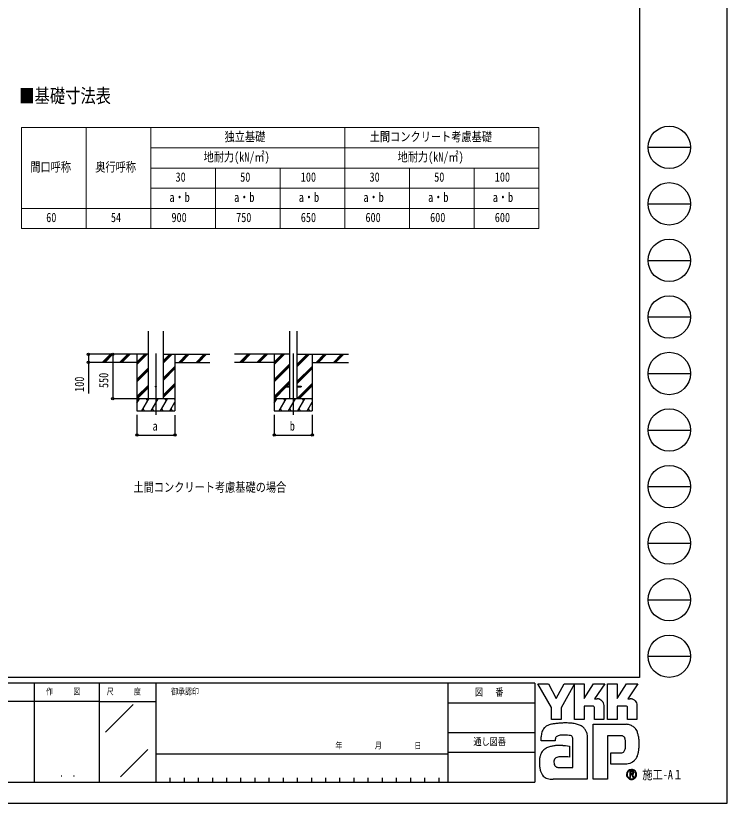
# Model space of a CAD drawing. Units: millimetres, scale not verified. Extents: x -14718 to 14718, y -10395 to 10395.
# Drawn here: x 5916 to 14718, y -10395 to -647 of the extents above; entities that cross this region are included whole.
import ezdxf
from ezdxf.enums import TextEntityAlignment as Align

# ---------------------------------------------------------------- set-up
doc = ezdxf.new("R2010")
doc.units = ezdxf.units.MM
doc.header["$LTSCALE"] = 50
doc.layers.add('0-1_TABLE1', color=7, linetype='Continuous', lineweight=18)
for name, color, linetype in [('0-2_USER1', 3, 'Continuous'), ('0-3_YKK_12', 2, 'Continuous'), ('0-4_YKK_13', 4, 'Continuous'), ('0-5_YKK_A1', 4, 'Continuous'), ('0-6_YKK_D', 6, 'Continuous'), ('0-7_YKK_ZWAK', 7, 'Continuous')]:
    doc.layers.add(name, color=color, linetype=linetype)
doc.styles.add('ＭＳ ゴシック', font='')
doc.styles.get('ＭＳ ゴシック').set_extended_font_data('MS Gothic')

msp = doc.modelspace()

# ---------------------------------------------------------------- linework, layer by layer
at = {"layer": '0-1_TABLE1'}
for p, q in [((5984.67, -2031.95), (12384.67, -2031.95)), ((5984.67, -2031.95), (5984.67, -3281.95)), ((6784.67, -2031.95), (6784.67, -3281.95)), ((7584.67, -2281.95), (12384.67, -2281.95)), ((7584.67, -2531.95), (12384.67, -2531.95)), ((8384.67, -2531.95), (8384.67, -3281.95)), ((9184.67, -2531.95), (9184.67, -3281.95)), ((10784.67, -2531.95), (10784.67, -3281.95)), ((11584.67, -2531.95), (11584.67, -3281.95)), ((7584.67, -2781.95), (12384.67, -2781.95))]:
    msp.add_line(p, q, dxfattribs=at)
for points in [[(7584.67, -2031.95), (7584.67, -2281.95), (7584.67, -3031.95), (7584.67, -3281.95)], [(9984.67, -2031.95), (9984.67, -2281.95), (9984.67, -2531.95), (9984.67, -2781.95), (9984.67, -3281.95)], [(12384.67, -2031.95), (12384.67, -2531.95), (12384.67, -2781.95), (12384.67, -3281.95)], [(5984.67, -3031.95), (7584.67, -3031.95), (8384.67, -3031.95), (9184.67, -3031.95), (9984.67, -3031.95), (12384.67, -3031.95)], [(5984.67, -3281.95), (6784.67, -3281.95), (12384.67, -3281.95)]]:
    msp.add_lwpolyline(points, dxfattribs=at)
at = {"layer": '0-3_YKK_12'}
for p, q in [((7649.84, -4828.29), (7649.84, -5587.5)), ((9348.3, -4828.29), (9348.3, -5587.5))]:
    msp.add_line(p, q, dxfattribs=at)
at = {"layer": '0-4_YKK_13'}
for p, q in [((9248.3, -5233), (9248.3, -5242)), ((9248.3, -5233), (9303.1, -5233)), ((9248.3, -5242), (9303.1, -5242)), ((9393.5, -5233), (9448.3, -5233)), ((9393.5, -5242), (9448.3, -5242)), ((9448.3, -5233), (9448.3, -5242))]:
    msp.add_line(p, q, dxfattribs=at)
msp.add_circle((7649.84, -5237.5), 5, dxfattribs=at)
at = {"layer": '0-5_YKK_A1'}
for p, q in [((7556.09, -5387.5), (7556.09, -4552.15)), ((7743.59, -5387.5), (7743.59, -4552.15)), ((9303.1, -4552.15), (9303.1, -5387.5)), ((9393.5, -4552.15), (9393.5, -5387.5)), ((7556.09, -4837.5), (6923.89, -4837.5)), ((6990.57, -4936.1), (7089.17, -4837.5)), ((7003.31, -4937.5), (7103.31, -4837.5)), ((7017.45, -4937.5), (7117.45, -4837.5)), ((7202.7, -4936.1), (7301.3, -4837.5)), ((7215.44, -4937.5), (7315.44, -4837.5)), ((7229.59, -4937.5), (7329.59, -4837.5)), ((7414.84, -4837.5), (7414.84, -5537.5)), ((7414.84, -4964.38), (7541.72, -4837.5)), ((7414.84, -4950.24), (7527.58, -4837.5)), ((7414.84, -4936.1), (7513.43, -4837.5)), ((7743.59, -4944), (7850.09, -4837.5)), ((7743.59, -4929.86), (7835.94, -4837.5)), ((7743.59, -4915.71), (7821.8, -4837.5)), ((7743.59, -4837.5), (8315.46, -4837.5)), ((7884.84, -4837.5), (7884.84, -5537.5)), ((7933.93, -4937.5), (8033.93, -4837.5)), ((7948.08, -4937.5), (8048.08, -4837.5)), ((7962.22, -4937.5), (8062.22, -4837.5)), ((8146.07, -4937.5), (8246.07, -4837.5)), ((8160.21, -4937.5), (8260.21, -4837.5)), ((8174.35, -4937.5), (8274.35, -4837.5)), ((9303.1, -4837.5), (8622.34, -4837.5)), ((8689.03, -4936.1), (8787.63, -4837.5)), ((8701.77, -4937.5), (8801.77, -4837.5)), ((8715.91, -4937.5), (8815.91, -4837.5)), ((8901.16, -4936.1), (8999.76, -4837.5)), ((8913.9, -4937.5), (9013.9, -4837.5)), ((8928.04, -4937.5), (9028.05, -4837.5)), ((9113.3, -4837.5), (9113.3, -5537.5)), ((9113.3, -4964.38), (9240.18, -4837.5)), ((9113.3, -4950.24), (9226.04, -4837.5)), ((9113.3, -4936.1), (9211.89, -4837.5)), ((9393.5, -4992.55), (9548.55, -4837.5)), ((9393.5, -4978.41), (9534.4, -4837.5)), ((9393.5, -4964.26), (9520.26, -4837.5)), ((9393.5, -4837.5), (10031.5, -4837.5)), ((9583.3, -4837.5), (9583.3, -5537.5)), ((9632.39, -4937.5), (9732.39, -4837.5)), ((9646.53, -4937.5), (9746.54, -4837.5)), ((9660.68, -4937.5), (9760.68, -4837.5)), ((9844.52, -4937.5), (9944.53, -4837.5)), ((9858.67, -4937.5), (9958.67, -4837.5)), ((9872.81, -4937.5), (9972.81, -4837.5)), ((7414.84, -4937.5), (6923.89, -4937.5)), ((7884.84, -4937.5), (8315.46, -4937.5)), ((9113.3, -4937.5), (8622.34, -4937.5)), ((9113.3, -5148.23), (9303.1, -4958.43)), ((9583.3, -4937.5), (10031.5, -4937.5)), ((7414.84, -5148.23), (7556.09, -5006.98)), ((7414.84, -5162.37), (7556.09, -5021.12)), ((7414.84, -5176.51), (7556.09, -5035.26)), ((7743.59, -5127.84), (7884.84, -4986.6)), ((7743.59, -5141.99), (7884.84, -5000.74)), ((7743.59, -5156.13), (7884.84, -5014.88)), ((9113.3, -5162.37), (9303.1, -4972.57)), ((9113.3, -5176.51), (9303.1, -4986.71)), ((9393.5, -5176.39), (9583.3, -4986.6)), ((9393.5, -5190.54), (9583.3, -5000.74)), ((9393.5, -5204.68), (9583.3, -5014.88)), ((7414.84, -5360.36), (7556.09, -5219.11)), ((7414.84, -5374.5), (7556.09, -5233.25)), ((7415.98, -5387.5), (7556.09, -5247.39)), ((7743.59, -5339.97), (7884.84, -5198.73)), ((7743.59, -5354.12), (7884.84, -5212.87)), ((7743.59, -5368.26), (7884.84, -5227.01)), ((9113.3, -5360.36), (9303.1, -5170.56)), ((9113.3, -5374.5), (9248.3, -5239.5)), ((9114.44, -5387.5), (9259.94, -5242)), ((9254.8, -5233), (9303.1, -5184.7)), ((9268.94, -5233), (9303.1, -5198.84)), ((9394.52, -5387.5), (9583.3, -5198.73)), ((9408.66, -5387.5), (9583.3, -5212.87)), ((9422.81, -5387.5), (9583.3, -5227.01)), ((7884.84, -5387.5), (7414.84, -5387.5)), ((7414.84, -5443.67), (7447.27, -5387.5)), ((7432.26, -5413.48), (7417.26, -5387.5)), ((7476.13, -5537.5), (7562.74, -5387.5)), ((7547.74, -5413.48), (7532.73, -5387.5)), ((7591.6, -5537.5), (7678.21, -5387.5)), ((7663.2, -5413.48), (7648.2, -5387.5)), ((7707.07, -5537.5), (7793.68, -5387.5)), ((7778.67, -5413.48), (7763.67, -5387.5)), ((7822.54, -5537.5), (7884.84, -5429.6)), ((7884.84, -5397.36), (7879.14, -5387.5)), ((9583.3, -5387.5), (9113.3, -5387.5)), ((9113.3, -5443.67), (9145.72, -5387.5)), ((9130.72, -5413.48), (9115.72, -5387.5)), ((9174.59, -5537.5), (9261.19, -5387.5)), ((9246.19, -5413.48), (9231.19, -5387.5)), ((9290.06, -5537.5), (9376.67, -5387.5)), ((9361.66, -5413.48), (9346.66, -5387.5)), ((9405.53, -5537.5), (9492.13, -5387.5)), ((9477.13, -5413.48), (9462.13, -5387.5)), ((9521, -5537.5), (9583.3, -5429.6)), ((9583.3, -5397.36), (9577.6, -5387.5)), ((7414.84, -5537.5), (7884.84, -5537.5)), ((7491.13, -5511.52), (7506.13, -5537.5)), ((7606.6, -5511.52), (7621.6, -5537.5)), ((7722.07, -5511.52), (7737.07, -5537.5)), ((7837.54, -5511.52), (7852.54, -5537.5)), ((9113.3, -5537.5), (9583.3, -5537.5)), ((9189.59, -5511.52), (9204.59, -5537.5)), ((9305.06, -5511.52), (9320.06, -5537.5)), ((9420.53, -5511.52), (9435.53, -5537.5)), ((9536, -5511.52), (9551, -5537.5))]:
    msp.add_line(p, q, dxfattribs=at)
at = {"layer": '0-6_YKK_D'}
for p, q in [((6989.5, -4837.5), (6813.84, -4837.5)), ((7148.78, -4837.5), (7113.84, -4837.5)), ((7114.84, -4837.5), (7114.84, -5387.5)), ((6989.5, -4937.5), (6813.84, -4937.5)), ((7413.84, -5387.5), (7113.84, -5387.5)), ((7414.84, -5587.5), (7414.84, -5838.5)), ((7884.84, -5591.57), (7884.84, -5838.5)), ((9113.3, -5587.5), (9113.3, -5838.5)), ((9583.3, -5587.5), (9583.3, -5838.5)), ((7414.84, -5837.5), (7884.84, -5837.5)), ((9113.3, -5837.5), (9583.3, -5837.5))]:
    msp.add_line(p, q, dxfattribs=at)
msp.add_lwpolyline([(6814.84, -4837.5), (6814.84, -4937.5), (6814.84, -5322.6)], dxfattribs=at)
for centre in [(6814.84, -4837.5), (7114.84, -4837.5), (6814.84, -4937.5), (7114.84, -5387.5), (7414.84, -5837.5), (7884.84, -5837.5), (9113.3, -5837.5), (9583.3, -5837.5)]:
    msp.add_circle(centre, 14.88, dxfattribs=at)
at = {"layer": '0-7_YKK_ZWAK'}
for p, q in [((13632.57, 9712.5), (13632.57, -8837.5)), ((13737.57, -2275), (14262.57, -2275)), ((13737.57, -2975), (14262.57, -2975)), ((13737.57, -3675), (14262.57, -3675)), ((13737.57, -4375), (14262.57, -4375)), ((13737.57, -5075), (14262.57, -5075)), ((13737.57, -5775), (14262.57, -5775)), ((13737.57, -6475), (14262.57, -6475)), ((13737.57, -7175), (14262.57, -7175)), ((13737.57, -7875), (14262.57, -7875)), ((13737.57, -8575), (14262.57, -8575)), ((13632.57, -8837.5), (-13667.43, -8837.5)), ((6142.57, -8907.5), (6142.57, -10132.5)), ((6947.57, -8907.5), (6947.57, -10132.5)), ((7647.57, -8907.5), (6947.57, -8907.5)), ((11261.32, -8907.5), (7647.57, -8907.5)), ((7647.57, -8907.5), (7647.57, -10132.5)), ((11261.32, -8907.5), (11261.32, -10132.5)), ((12337.57, -8907.5), (11261.32, -8907.5)), ((12337.57, -8907.5), (12337.57, -10132.5)), ((6947.57, -9135), (4532.57, -9135)), ((6947.57, -9135), (7647.57, -9135)), ((11261.32, -9152.5), (12337.57, -9152.5)), ((7024.87, -9514.02), (7367.63, -9171.25)), ((11261.32, -9520), (12337.57, -9520)), ((7212.35, -10065.96), (7549.12, -9729.19)), ((7647.57, -9782.5), (11261.32, -9782.5)), ((12337.57, -9765), (11261.32, -9765)), ((4532.57, -10132.5), (6947.57, -10132.5)), ((6947.57, -10132.5), (7647.57, -10132.5)), ((7647.57, -10132.5), (11261.32, -10132.5)), ((7822.57, -10080), (7822.57, -10132.5)), ((7997.57, -10080), (7997.57, -10132.5)), ((8172.57, -10080), (8172.57, -10132.5)), ((8347.57, -10080), (8347.57, -10132.5)), ((8522.57, -10080), (8522.57, -10132.5)), ((8697.57, -10080), (8697.57, -10132.5)), ((8872.57, -10080), (8872.57, -10132.5)), ((9047.57, -10080), (9047.57, -10132.5)), ((9222.57, -10080), (9222.57, -10132.5)), ((9397.57, -10080), (9397.57, -10132.5)), ((9572.57, -10080), (9572.57, -10132.5)), ((9747.57, -10080), (9747.57, -10132.5)), ((9922.57, -10080), (9922.57, -10132.5)), ((10097.57, -10080), (10097.57, -10132.5)), ((10272.57, -10080), (10272.57, -10132.5)), ((10447.57, -10080), (10447.57, -10132.5)), ((10622.57, -10080), (10622.57, -10132.5)), ((10797.57, -10080), (10797.57, -10132.5)), ((10972.57, -10080), (10972.57, -10132.5)), ((11147.57, -10080), (11147.57, -10132.5)), ((11261.32, -10132.5), (12337.57, -10132.5)), ((13533.36, -10093.93), (13533.36, -10093.93))]:
    msp.add_line(p, q, dxfattribs=at)
for points in [[(-14717.5, -10395), (14717.5, -10395), (14717.5, 10395), (-14717.5, 10395)], [(12376.07, -8918), (12504.91, -8918), (12601.65, -9100.35), (12698.14, -8918), (12827.07, -8918), (12661.85, -9211.97), (12661.85, -9359.47), (12544.34, -9359.47), (12544.34, -9208)]]:
    msp.add_lwpolyline(points, close=True, dxfattribs=at)
for points in [[(6947.57, -8907.5), (4532.57, -8907.5), (4532.57, -10132.5)], [(13056.91, -9193.13), (12945.69, -9193.13), (12945.69, -9359.34), (12827.2, -9359.34), (12827.2, -8918), (12945.69, -8918), (12945.69, -9098.55), (13062.24, -8918), (13201.44, -8918), (13076.56, -9100.74), (13080.98, -9100.74), (13085.87, -9100.74), (13090.88, -9100.74), (13095.71, -9100.74), (13100.03, -9100.74), (13103.51, -9100.74), (13105.84, -9100.74), (13106.68, -9100.74)], [(13466.29, -9193.13), (13355.19, -9193.13), (13355.19, -9359.47), (13236.64, -9359.47), (13236.64, -8918), (13355.19, -8918), (13355.19, -9098.55), (13471.61, -8918), (13610.81, -8918), (13485.93, -9100.74), (13490.4, -9100.74), (13495.31, -9100.74), (13500.33, -9100.74), (13505.15, -9100.74), (13509.45, -9100.74), (13512.91, -9100.74), (13515.22, -9100.74), (13516.06, -9100.74)], [(13140.77, -9107.75), (13154.92, -9115.83), (13166.9, -9126.37), (13176.54, -9138.92), (13183.64, -9153.02), (13188.04, -9168.24), (13189.54, -9184.12), (13189.54, -9359.76), (13073.94, -9359.76), (13073.94, -9209.93)], [(13550.19, -9107.75), (13564.38, -9115.83), (13576.41, -9126.37), (13586.09, -9138.92), (13593.24, -9153.02), (13597.66, -9168.24), (13599.18, -9184.12), (13599.18, -9359.47), (13483.31, -9359.47), (13483.31, -9209.93)], [(13401.04, -9560.27), (13234.18, -9560.27), (13234.18, -10097.5), (13059.31, -10097.5), (13059.31, -9417.77), (13465.73, -9417.77)], [(12976.98, -9517.08), (12981.95, -9537.16), (12984.76, -9558.65), (12985.65, -9581.55), (12985.65, -10097.5), (12563.43, -10097.5)], [(12790.36, -9562.44), (12779.46, -9558.16), (12762.03, -9554.53), (12739.79, -9551.86), (12714.48, -9550.43), (12687.79, -9550.54), (12661.47, -9552.49)], [(13575.5, -9465.79), (13586.9, -9480.19), (13595.45, -9494.13), (13601.41, -9506.75)], [(12616.79, -9563.09), (12608.65, -9567.67), (12602.31, -9573.26), (12597.51, -9579.79), (12594.02, -9587.18), (12591.62, -9595.36), (12590.06, -9604.24), (12589.12, -9613.76), (12588.55, -9623.84), (12413.61, -9624.26), (12414.12, -9600.33), (12415.09, -9573.45)], [(12683.81, -9679.35), (12716.93, -9681.53), (12742.96, -9684.45), (12759.99, -9687.18), (12766.09, -9688.81), (12766.09, -9822.65), (12746.73, -9820.61), (12725.5, -9819.46), (12703.76, -9819.02), (12682.9, -9819.08), (12664.29, -9819.47), (12649.29, -9819.98), (12639.29, -9820.43), (12635.65, -9820.62), (12620.52, -9823.39), (12607.47, -9827.72), (12596.51, -9833.64), (12587.63, -9841.19), (12580.84, -9850.39), (12576.14, -9861.27), (12573.53, -9873.85), (12573, -9888.17), (12574.67, -9903.91), (12578.01, -9916.93), (12582.82, -9927.46), (12588.89, -9935.76), (12596.01, -9942.08), (12603.97, -9946.67), (12612.56, -9949.77), (12621.56, -9951.63), (12807.42, -9951.63), (12807.42, -9607.76), (12807.47, -9600.94), (12807.12, -9594.28), (12806.24, -9587.85), (12804.75, -9581.76), (12802.52, -9576.09), (12799.45, -9570.92), (12795.43, -9566.34), (12790.36, -9562.44)], [(13460.39, -9663.49), (13460.17, -9641.21), (13459.11, -9621.14), (13456.6, -9603.52), (13452.03, -9588.57)], [(13560.97, -9873.4), (13544.82, -9885.95), (13528.01, -9895.82), (13510.64, -9903.18), (13492.85, -9908.22), (13474.77, -9911.11), (13456.52, -9912.03), (13276.76, -9912.03), (13276.76, -9770.82), (13378.13, -9770.82), (13396.82, -9770.56), (13413.25, -9768.97), (13427.35, -9764.83)], [(13561.12, -10019.09), (13561.04, -10017.04), (13560.78, -10015.06), (13560.36, -10013.17), (13559.77, -10011.36), (13559.01, -10009.64), (13558.09, -10008.03), (13557.02, -10006.53), (13555.78, -10005.14), (13554.16, -10003.71), (13552.36, -10002.46), (13550.39, -10001.4), (13548.26, -10000.52), (13545.97, -9999.84), (13543.54, -9999.35), (13540.97, -9999.05), (13538.27, -9998.95), (13511.74, -9998.95), (13511.74, -10076.99), (13519.76, -10076.99), (13519.76, -10006.91), (13538.27, -10006.91), (13540.18, -10006.97), (13541.98, -10007.16), (13543.66, -10007.47), (13545.22, -10007.9), (13546.65, -10008.45), (13547.95, -10009.11), (13549.11, -10009.89), (13550.13, -10010.78)], [(13553.26, -10019.09), (13552.77, -10022.84), (13551.43, -10025.8), (13549.41, -10028.05), (13546.91, -10029.69), (13544.1, -10030.8), (13541.17, -10031.49), (13538.29, -10031.84), (13535.65, -10031.93), (13528.71, -10031.93), (13532.21, -10037.89), (13555.13, -10077.25), (13564.3, -10077.25), (13542.2, -10039.37), (13544.27, -10038.96), (13546.24, -10038.43), (13548.12, -10037.8), (13549.88, -10037.06), (13551.54, -10036.21), (13553.08, -10035.25), (13554.49, -10034.19), (13555.78, -10033.01)]]:
    msp.add_lwpolyline(points, dxfattribs=at)
for centre in [(14000.07, -2275), (14000.07, -2975), (14000.07, -3675), (14000.07, -4375), (14000.07, -5075), (14000.07, -5775), (14000.07, -6475), (14000.07, -7175), (14000.07, -7875), (14000.07, -8575)]:
    msp.add_circle(centre, 262.5, dxfattribs=at)
for centre, radius, start, end in [((13106.86, -9188.16), 87.42, 78.26798, 90.11215), ((13108.11, -9181.8), 80.94, 66.19963, 78.22058), ((13516.23, -9188.32), 87.58, 78.27851, 90.10826), ((13517.43, -9182.18), 81.32, 66.2483, 78.23226), ((13057.53, -9209.53), 16.41, 358.57817, 92.1683), ((13466.98, -9209.45), 16.33, 358.29941, 92.43455), ((12547.26, -9548.03), 126.64, 122.60463, 137.83438), ((12564, -9575.11), 158.47, 108.37421, 122.42809), ((12590.52, -9669.42), 256.38, 100.93159, 107.35499), ((12677.19, -10089.86), 685.64, 97.86054, 101.37938), ((12717.87, -10372.53), 971.23, 94.90201, 97.9576), ((12720.64, -10395.16), 994, 91.6169, 94.94971), ((12716.79, -10234.21), 833.01, 87.51794, 91.66439), ((12727.61, -10002.22), 600.77, 81.92631, 87.59083), ((12759.56, -9783.31), 379.54, 73.67137, 82.05943), ((12806.94, -9624.71), 214.03, 60.60528, 73.9085), ((12826.34, -9586.03), 170.81, 52.17347, 59.90542), ((12843.69, -9563.57), 142.43, 43.55042, 52.14561), ((13459.09, -9604.75), 187.09, 78.73198, 87.96551), ((13464.58, -9576.69), 158.51, 69.03034, 78.69541), ((13469.69, -9563.05), 143.94, 59.39484, 68.9885), ((13472.06, -9558.9), 139.16, 50.3012, 59.3616), ((13471.19, -9559.88), 140.47, 42.05209, 50.28551), ((12732.32, -9591.6), 317.75, 171.55622, 176.72493), ((12624.64, -9575.53), 208.88, 163.48385, 171.57982), ((12570.62, -9559.51), 152.53, 152.2125, 163.4865), ((12547.28, -9547.44), 126.25, 138.03852, 152.12015), ((12685.98, -9771.98), 220.85, 96.37207, 102.75341), ((12853.25, -9554.33), 129.14, 34.48659, 43.50182), ((12853.31, -9554.13), 128.97, 25.58915, 34.43128), ((12841.84, -9559.51), 141.65, 17.43089, 25.54591), ((13401.82, -9599.84), 220.22, 14.76267, 25.00486), ((13266.76, -9636.65), 360.21, 7.9139, 14.95041), ((12662.97, -9672.7), 118.94, 102.4979, 112.84632), ((13402, -9646.04), 85.77, 77.94572, 90.63794), ((13409.45, -9611.06), 50.01, 60.20991, 77.92418), ((13414.28, -9601.97), 39.72, 39.8078, 59.75378), ((13407.49, -9607.16), 48.26, 22.65544, 39.38165), ((13131.85, -9656.27), 496.54, 2.54376, 8.01251), ((13054.52, -9660.34), 573.97, 357.76419, 2.60674), ((12542.16, -9840.7), 142.67, 130.60221, 141.94427), ((12550.56, -9850.8), 155.81, 120.60724, 130.53081), ((12567.15, -9879.01), 188.53, 112.58838, 120.58162), ((12589.48, -9932.65), 246.63, 106.61303, 112.59024), ((12624.58, -10050.65), 369.75, 99.87193, 106.59825), ((12644.25, -10161.45), 482.28, 94.78469, 99.91711), ((12653.83, -10271.7), 592.94, 90.80099, 94.81812), ((12655.28, -10353.79), 675.05, 87.57779, 90.82714), ((13405.52, -9723.15), 47.6, 314.78099, 333.92928), ((13370.17, -9705.98), 86.9, 334.00676, 347.34989), ((13273.74, -9683.65), 185.88, 347.14308, 355.40008), ((13062.71, -9665.52), 397.69, 355.2339, 0.29193), ((13192.02, -9676.77), 435.46, 347.15166, 352.97565), ((13076.59, -9661.76), 551.86, 352.8937, 357.82206), ((12631.44, -9872.43), 238.02, 164.97537, 174.56739), ((12573.6, -9857.01), 178.16, 153.89178, 164.94341), ((12547.25, -9844.34), 148.92, 142.04688, 153.80771), ((13411.02, -9728), 40.29, 293.91672, 314.09376), ((13423.95, -9724), 202.9, 318.67367, 325.29112), ((13476.26, -9762.99), 137.72, 326.23251, 339.61931), ((13346.92, -9712.91), 276.41, 339.22498, 347.31457), ((12733.47, -9882.2), 340.51, 174.55588, 182.47272), ((12923.74, -9879.21), 530.77, 181.90948, 187.89042), ((13444.3, -9741.85), 175.83, 311.57033, 318.66243), ((12700.42, -9910.62), 305.25, 187.80471, 196.36971), ((12582.52, -9945.45), 182.31, 196.3102, 208.20993), ((12531.17, -9972.78), 124.15, 208.29777, 223.35561), ((13533.08, -10038.73), 61.37, 179.86065, 225.14399), ((13533.46, -10038.66), 61.74, 90.09157, 179.92363), ((13533.07, -10038.46), 54.9, 134.8007, 180.12175), ((13532.85, -10038.82), 54.68, 179.75513, 225.29722), ((13533.23, -10038.15), 54.8, 89.86602, 135.149), ((13533.45, -10038.55), 61.63, 44.93442, 90.08536), ((13533.47, -10038.57), 55.21, 45.03108, 90.11509), ((13533.27, -10038.49), 55.44, 270.09072, 359.90926), ((13541.53, -10018.76), 11.73, 358.3894, 42.86139), ((13541.76, -10019.65), 19.37, 316.37674, 1.6565), ((13533.51, -10038.59), 55.2, 0.00643, 45.07115), ((13533.94, -10038.36), 61.15, 359.78949, 45.13288), ((13533.79, -10038.83), 61.3, 314.92572, 0.23508), ((12519.59, -9982.97), 108.73, 223.64205, 239.63663), ((12529.2, -9965.48), 128.68, 239.8785, 253.65355), ((12546.8, -9905.03), 191.64, 253.69102, 263.74909), ((12561.7, -9772.34), 325.16, 263.68487, 270.30455), ((13533.37, -10038.74), 61.57, 224.94536, 269.98445), ((13533.25, -10039.31), 54.62, 224.62822, 270.10973), ((13533.37, -10038.43), 61.88, 269.98802, 314.93777)]:
    msp.add_arc(centre, radius, start, end, dxfattribs=at)

# ---------------------------------------------------------------- texts
at = {"layer": '0-1_TABLE1', "style": 'ＭＳ ゴシック', "width": 0.8}
for s, p in [('独立基礎', (8499.07, -2235.7)), ('土間コンクリート考慮基礎', (10294.27, -2235.7)), ('地耐力(kN/㎡)', (8238.67, -2485.7)), ('地耐力(kN/㎡)', (10638.67, -2485.7)), ('間口呼称', (6094.87, -2610.7)), ('奥行呼称', (6899.07, -2610.7)), ('30', (7892.27, -2735.7)), ('50', (8692.27, -2735.7)), ('100', (9441.87, -2735.7)), ('30', (10292.27, -2735.7)), ('50', (11092.27, -2735.7)), ('100', (11841.87, -2735.7)), ('a・b', (7816.67, -2985.7)), ('a・b', (8616.67, -2985.7)), ('a・b', (9416.67, -2985.7)), ('a・b', (10216.67, -2985.7)), ('a・b', (11016.67, -2985.7)), ('a・b', (11816.67, -2985.7)), ('60', (6292.27, -3235.7)), ('54', (7092.27, -3235.7)), ('900', (7841.87, -3235.7)), ('750', (8641.87, -3235.7)), ('650', (9441.87, -3235.7)), ('600', (10241.87, -3235.7)), ('600', (11041.87, -3235.7)), ('600', (11841.87, -3235.7))]:
    msp.add_text(s, height=115.5, dxfattribs=at).set_placement(p, align=Align.BOTTOM_LEFT)
at = {"layer": '0-2_USER1', "style": 'ＭＳ ゴシック', "width": 0.8}
for s, height, p in [('■基礎寸法表', 173.2, (5959.29, -1776.3)), ('土間コンクリート考慮基礎の場合', 115.5, (7371.5, -6574.5))]:
    msp.add_text(s, height=height, dxfattribs=at).set_placement(p, align=Align.BOTTOM_LEFT)
at = {"layer": '0-6_YKK_D', "style": 'ＭＳ ゴシック', "width": 0.8}
for s, p in [('100', (6794.84, -5302.6)), ('550', (7094.84, -5255.3))]:
    msp.add_text(s, height=115.5, rotation=90, dxfattribs=at).set_placement(p, align=Align.BOTTOM_LEFT)
for s, p in [('a', (7607.84, -5817.5)), ('b', (9306.3, -5817.5))]:
    msp.add_text(s, height=115.5, dxfattribs=at).set_placement(p, align=Align.BOTTOM_LEFT)
at = {"layer": '0-7_YKK_ZWAK', "style": 'ＭＳ ゴシック', "width": 0.8}
for s, height, p in [('作     図', 76.98, (6290.27, -9073.75)), ('尺     度', 76.98, (7039.97, -9073.75)), ('御承認印', 76.98, (7836.98, -9073.75)), ('図\u3000 番', 89.81, (11596.91, -9091.25)), ('年        月        日', 76.98, (9869.67, -9741.25)), ('通し図番', 89.81, (11577.31, -9703.75)), ('施工-A１', 115.5, (13667.57, -10132.5)), ('． ．', 90.71, (6457.5, -10095.23))]:
    msp.add_text(s, height=height, dxfattribs=at).set_placement(p, align=Align.BOTTOM_LEFT)

doc.saveas('drawing.dxf')
